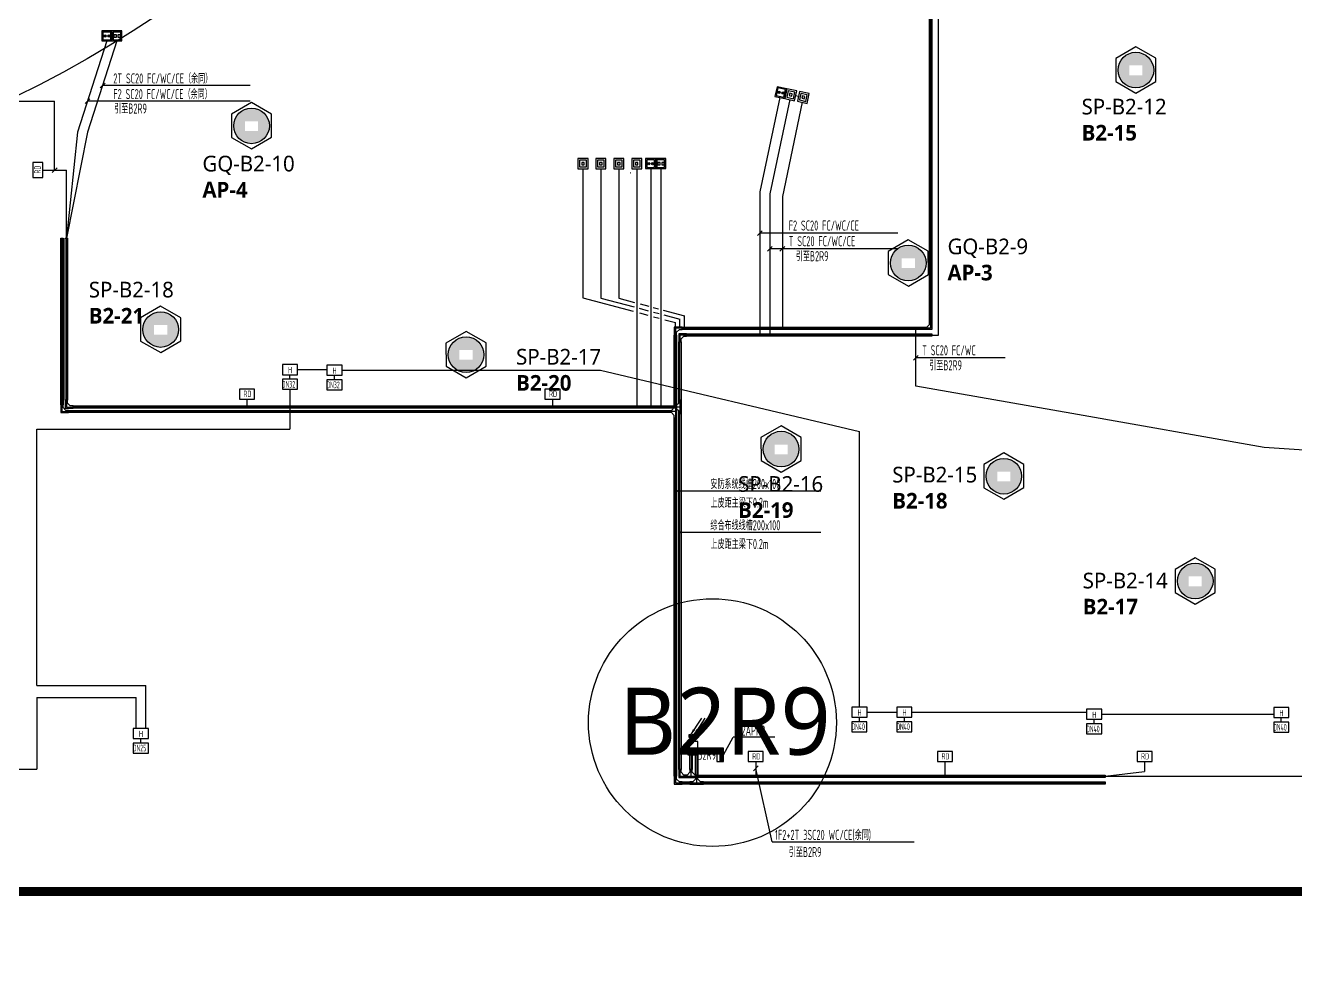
# Model space of a CAD drawing. Extents: x 444086 to 1693832, y -6784 to 371769.
# Drawn here: x 1444194 to 1500922, y 125115 to 167803 of the extents above; entities that cross this region are included whole.
import ezdxf

# ---------------------------------------------------------------- set-up
doc = ezdxf.new("R2010")
doc.units = 0
doc.header["$LTSCALE"] = 1000
doc.header["$MEASUREMENT"] = 0
doc.linetypes.add('SZGX_a-zzgr$0$DASHDOT2', pattern=[6, 3, -1.5, 0, -1.5])
doc.layers.get('0').update_dxf_attribs({"color": 1, "linetype": 'CONTINUOUS'})
for name, color, linetype in [('AP', 7, 'CONTINUOUS'), ('A无产权', 5, 'CONTINUOUS'), ('CABLETRAY_DOTE', 5, 'CONTINUOUS'), ('CABLETRAY_WEAK', 6, 'CONTINUOUS'), ('T-BAS', 11, 'CONTINUOUS'), ('T-BSA TEXT', 7, '485_LINE'), ('T-I-CHANNELS', 2, 'CONTINUOUS'), ('T-METER DATA', 150, 'C_LINE'), ('T-R-BAS', 11, 'CONTINUOUS'), ('T-R-INTEGRATE', 1, 'CONTINUOUS'), ('T-SYSTEM BLOCK', 4, 'CONTINUOUS'), ('T-TEXT', 7, 'CONTINUOUS'), ('T-TEXT-RD', 3, 'CONTINUOUS'), ('T-TL', 2, 'CONTINUOUS'), ('WALL', 9, 'CONTINUOUS'), ('WIRE-通讯', 4, 'CONTINUOUS')]:
    doc.layers.add(name, color=color, linetype=linetype)
doc.layers.add('Arc_建筑红线', color=8, linetype='CONTINUOUS', lineweight=40)
doc.styles.add('_TCH_DIM', font='SIMPLEX', dxfattribs={"bigfont": 'GBCBIG'})
doc.styles.add('_TEL_DIM', font='SIMPLEX', dxfattribs={"width": 0.8, "height": 3.5, "bigfont": 'HZTXT'})
doc.styles.add('GBSTYLE', font='gbxwxt.shx', dxfattribs={"width": 0.6, "bigfont": 'gbhzfs.shx'})
doc.styles.get("Standard").update_dxf_attribs({"font": 'GBENOR', "bigfont": 'GBCBIG'})
doc.linetypes.add('485_LINE', pattern='A,25.7,-3.58,["485",Standard,S=2.54,R=0,X=-3.2,Y=-1.27],-3.85', length=33.13)
doc.linetypes.add('C_LINE', pattern='A,25.7,-2.08,["C",Standard,S=2.54,R=0,X=-0.54,Y=-1.27],-2.35', length=30.13)

# ---------------------------------------------------------------- blocks, each defined once
blk = doc.blocks.new('空调抄费表')
at = {"layer": 'T-SYSTEM BLOCK'}
blk.add_lwpolyline([(-338, 0), (338, 0), (338, 450), (-338, 450)], close=True, dxfattribs=at)
at = {"layer": 'T-TEXT', "style": 'GBSTYLE', "width": 0.7}
blk.add_text('H', height=281, dxfattribs=at).set_placement((-84, 63))
blk = doc.blocks.new('$C30311172003108')
at = {"layer": 'T-SYSTEM BLOCK'}
blk.add_lwpolyline([(-0.9, 0), (0.9, 0), (0.9, 1.2), (-0.9, 1.2)], close=True, dxfattribs=at)
at = {"style": 'GBSTYLE', "width": 0.8, "flags": 9}
blk.add_attdef('A', (0, 0), '', height=0.00003, dxfattribs=at)
at = {"layer": 'T-TEXT', "color": 7, "style": 'GBSTYLE', "width": 0.7}
blk.add_text('RD', height=0.75, dxfattribs=at).set_placement((-0.41, 0.26))
blk = doc.blocks.new('GX1')
at = {"layer": 'T-R-INTEGRATE'}
h = blk.add_hatch(color=256, dxfattribs=at)
edge = h.paths.add_edge_path()
edge.add_arc((137.5, 0), 50, 0, 360)
h = blk.add_hatch(color=256, dxfattribs=at)
edge = h.paths.add_edge_path()
edge.add_arc((312.5, 0), 50, 0, 360)
for p, q in [((450, 225), (0, 225)), ((0, 225), (0, -225)), ((400, 175), (50, 175)), ((50, 175), (50, -175)), ((400, -175), (400, 175)), ((450, -225), (450, 225)), ((0, -225), (450, -225)), ((50, -175), (400, -175))]:
    blk.add_line(p, q, dxfattribs=at)
for centre in [(137.5, 0), (312.5, 0)]:
    blk.add_circle(centre, 50, dxfattribs=at)
blk = doc.blocks.new('T-1DD')
at = {"layer": 'T-SYSTEM BLOCK'}
for points in [[(0, 0), (300, 0), (300, 300), (0, 300)], [(50, 50), (250, 50), (250, 250), (50, 250)], [(113, 113), (187, 113), (187, 187), (113, 187)]]:
    blk.add_lwpolyline(points, close=True, dxfattribs=at)
blk = doc.blocks.new('T-D2T')
at = {"layer": 'T-SYSTEM BLOCK'}
for points in [[(0, 0), (450, 0), (450, 450), (0, 450)], [(50, 50), (400, 50), (400, 400), (50, 400)], [(87, 169), (199, 169), (199, 281), (87, 281)], [(271, 169), (383, 169), (383, 281), (271, 281)]]:
    blk.add_lwpolyline(points, close=True, dxfattribs=at)
blk = doc.blocks.new('$C30801101522724')
at = {"layer": 'T-SYSTEM BLOCK'}
blk.add_hatch(color=256, dxfattribs=at).paths.add_polyline_path([(0, 0), (0, -0.3), (1.2, -0.3), (1.2, 0)])
blk.add_line((0, 0), (1.2, 0), dxfattribs=at)
blk.add_lwpolyline([(0, -0.3), (1.2, -0.3), (1.2, 0.3), (0, 0.3)], close=True, dxfattribs=at)
at = {"style": '_TEL_DIM', "width": 0.8, "flags": 9}
blk.add_attdef('A', (0, 0), '', height=0.007, rotation=0.01, dxfattribs=at)

msp = doc.modelspace()

# ---------------------------------------------------------------- hatches: boundary and pattern name
at = {"layer": 'T-SYSTEM BLOCK'}
h = msp.add_hatch(color=256, dxfattribs=at)
h.paths.add_polyline_path([(1474100, 136296), (1474054, 136326), (1473904, 136095, -0.041583), (1473910, 136089)])
h.paths.add_polyline_path([(1474054, 136326), (1474007, 136356), (1473896, 136099, -0.041583), (1473904, 136095)])
h.paths.add_polyline_path([(1473904, 136095, 0.041583), (1473896, 136099), (1473875, 136050)], flags=17)
h.paths.add_polyline_path([(1473910, 136089, 0.041583), (1473904, 136095), (1473875, 136050)], flags=17)
h.paths.add_polyline_path([(1473896, 136099, 0.539871), (1473822, 136050, 1), (1473927, 136050, 0.210266), (1473910, 136089), (1473875, 136050)])
h = msp.add_hatch(color=256, dxfattribs=at)
h.paths.add_polyline_path([(1474250, 136296), (1474204, 136326), (1474054, 136095, -0.041583), (1474060, 136089)])
h.paths.add_polyline_path([(1474204, 136326), (1474157, 136356), (1474046, 136099, -0.041583), (1474054, 136095)])
h.paths.add_polyline_path([(1474054, 136095, 0.041583), (1474046, 136099), (1474025, 136050)], flags=17)
h.paths.add_polyline_path([(1474060, 136089, 0.041583), (1474054, 136095), (1474025, 136050)], flags=17)
h.paths.add_polyline_path([(1474046, 136099, 0.539871), (1473972, 136050, 1), (1474077, 136050, 0.210266), (1474060, 136089), (1474025, 136050)])
at = {"layer": 'T-TEXT', "linetype": 'ByBlock'}
h = msp.add_hatch(color=256, dxfattribs=at)
edge = h.paths.add_edge_path()
edge.add_arc((1473275, 146996), 37.5, 0, 360)
h = msp.add_hatch(color=256, dxfattribs=at)
edge = h.paths.add_edge_path()
edge.add_arc((1473475, 145151), 37.5, 0, 360)
at = {"layer": 'WALL', "linetype": 'ByBlock'}
h = msp.add_hatch(dxfattribs=at)
h.set_pattern_fill('ESCHER', color=3)
h.set_pattern_definition([(60, (-1383458.794, -2235960.068), (-30.47999999, -7e-09), [27.94, -2.54]), (180, (-1383458.794, -2235960.068), (15.24, -26.3964543), [27.94, -2.54]), (300, (-1383458.794, -2235960.068), (30.47999999, -7e-09), [27.94, -2.54]), (60, (-1383456.254, -2235960.068), (-30.47999999, -7e-09), [5.08, -25.4]), (300, (-1383456.254, -2235960.068), (30.47999999, -7e-09), [5.08, -25.4]), (60, (-1383460.064, -2235957.87), (-30.47999999, -7e-09), [5.08, -25.4]), (180, (-1383460.064, -2235957.87), (15.24, -26.3964543), [5.08, -25.4]), (300, (-1383460.064, -2235962.268), (30.47999999, -7e-09), [5.08, -25.4]), (180, (-1383460.064, -2235962.268), (15.24, -26.3964543), [5.08, -25.4]), (60, (-1383468.954, -2235960.068), (-30.47999999, -7e-09), [5.08, -25.4]), (300, (-1383468.954, -2235960.068), (30.47999999, -7e-09), [5.08, -25.4]), (60, (-1383453.714, -2235968.867), (-30.47999999, -7e-09), [5.08, -25.4]), (180, (-1383453.714, -2235968.867), (15.24, -26.3964543), [5.08, -25.4]), (300, (-1383453.714, -2235951.27), (30.47999999, -7e-09), [5.08, -25.4]), (180, (-1383453.714, -2235951.27), (15.24, -26.3964543), [5.08, -25.4]), (0, (-1383453.714, -2235955.67), (-15.24, 26.3964543), [17.78, -12.7]), (0, (-1383453.714, -2235964.468), (-15.24, 26.3964543), [17.78, -12.7]), (120, (-1383457.524, -2235953.47), (-30.47999999, 7e-09), [17.78, -12.7]), (120, (-1383465.144, -2235957.87), (-30.47999999, 7e-09), [17.78, -12.7]), (240, (-1383465.144, -2235962.268), (15.23999999, -26.3964543), [17.78, -12.7]), (240, (-1383457.524, -2235966.668), (15.23999999, -26.3964543), [17.78, -12.7])])
h.paths.add_polyline_path([(1492993, 165806, 1), (1494585, 165806, 1)])
h.paths.add_polyline_path([(1494083, 166011), (1494083, 165577), (1493495, 165577), (1493495, 166011)], flags=16)
h = msp.add_hatch(dxfattribs=at)
h.set_pattern_fill('ESCHER', color=3)
h.set_pattern_definition([(60, (-1422953.256, -2238452.643), (-30.47999999, -7e-09), [27.94, -2.54]), (180, (-1422953.256, -2238452.643), (15.24, -26.3964543), [27.94, -2.54]), (300, (-1422953.256, -2238452.643), (30.47999999, -7e-09), [27.94, -2.54]), (60, (-1422950.716, -2238452.643), (-30.47999999, -7e-09), [5.08, -25.4]), (300, (-1422950.716, -2238452.643), (30.47999999, -7e-09), [5.08, -25.4]), (60, (-1422954.526, -2238450.443), (-30.47999999, -7e-09), [5.08, -25.4]), (180, (-1422954.526, -2238450.443), (15.24, -26.3964543), [5.08, -25.4]), (300, (-1422954.526, -2238454.842), (30.47999999, -7e-09), [5.08, -25.4]), (180, (-1422954.526, -2238454.842), (15.24, -26.3964543), [5.08, -25.4]), (60, (-1422963.416, -2238452.643), (-30.47999999, -7e-09), [5.08, -25.4]), (300, (-1422963.416, -2238452.643), (30.47999999, -7e-09), [5.08, -25.4]), (60, (-1422948.176, -2238461.442), (-30.47999999, -7e-09), [5.08, -25.4]), (180, (-1422948.176, -2238461.442), (15.24, -26.3964543), [5.08, -25.4]), (300, (-1422948.176, -2238443.844), (30.47999999, -7e-09), [5.08, -25.4]), (180, (-1422948.176, -2238443.844), (15.24, -26.3964543), [5.08, -25.4]), (0, (-1422948.176, -2238448.243), (-15.24, 26.3964543), [17.78, -12.7]), (0, (-1422948.176, -2238457.042), (-15.24, 26.3964543), [17.78, -12.7]), (120, (-1422951.986, -2238446.044), (-30.47999999, 7e-09), [17.78, -12.7]), (120, (-1422959.606, -2238450.443), (-30.47999999, 7e-09), [17.78, -12.7]), (240, (-1422959.606, -2238454.842), (15.23999999, -26.3964543), [17.78, -12.7]), (240, (-1422951.986, -2238459.242), (15.23999999, -26.3964543), [17.78, -12.7])])
h.paths.add_polyline_path([(1453499, 163313, 1), (1455090, 163313, 1)])
h.paths.add_polyline_path([(1454589, 163518), (1454589, 163084), (1454001, 163084), (1454001, 163518)], flags=16)
h = msp.add_hatch(dxfattribs=at)
h.set_pattern_fill('ESCHER', color=3)
h.set_pattern_definition([(60, (-1393623.256, -2244582.643), (-30.47999999, -7e-09), [27.94, -2.54]), (180, (-1393623.256, -2244582.643), (15.24, -26.3964543), [27.94, -2.54]), (300, (-1393623.256, -2244582.643), (30.47999999, -7e-09), [27.94, -2.54]), (60, (-1393620.716, -2244582.643), (-30.47999999, -7e-09), [5.08, -25.4]), (300, (-1393620.716, -2244582.643), (30.47999999, -7e-09), [5.08, -25.4]), (60, (-1393624.526, -2244580.443), (-30.47999999, -7e-09), [5.08, -25.4]), (180, (-1393624.526, -2244580.443), (15.24, -26.3964543), [5.08, -25.4]), (300, (-1393624.526, -2244584.842), (30.47999999, -7e-09), [5.08, -25.4]), (180, (-1393624.526, -2244584.842), (15.24, -26.3964543), [5.08, -25.4]), (60, (-1393633.416, -2244582.643), (-30.47999999, -7e-09), [5.08, -25.4]), (300, (-1393633.416, -2244582.643), (30.47999999, -7e-09), [5.08, -25.4]), (60, (-1393618.176, -2244591.442), (-30.47999999, -7e-09), [5.08, -25.4]), (180, (-1393618.176, -2244591.442), (15.24, -26.3964543), [5.08, -25.4]), (300, (-1393618.176, -2244573.844), (30.47999999, -7e-09), [5.08, -25.4]), (180, (-1393618.176, -2244573.844), (15.24, -26.3964543), [5.08, -25.4]), (0, (-1393618.176, -2244578.243), (-15.24, 26.3964543), [17.78, -12.7]), (0, (-1393618.176, -2244587.042), (-15.24, 26.3964543), [17.78, -12.7]), (120, (-1393621.986, -2244576.044), (-30.47999999, 7e-09), [17.78, -12.7]), (120, (-1393629.606, -2244580.443), (-30.47999999, 7e-09), [17.78, -12.7]), (240, (-1393629.606, -2244584.842), (15.23999999, -26.3964543), [17.78, -12.7]), (240, (-1393621.986, -2244589.242), (15.23999999, -26.3964543), [17.78, -12.7])])
h.paths.add_polyline_path([(1482829, 157183, 1), (1484420, 157183, 1)])
h.paths.add_polyline_path([(1483919, 157388), (1483919, 156954), (1483331, 156954), (1483331, 157388)], flags=16)
h = msp.add_hatch(dxfattribs=at)
h.set_pattern_fill('ESCHER', color=3)
h.set_pattern_definition([(60, (-1427013.488, -2247554.648), (-30.47999999, -7e-09), [27.94, -2.54]), (180, (-1427013.488, -2247554.648), (15.24, -26.3964543), [27.94, -2.54]), (300, (-1427013.488, -2247554.648), (30.47999999, -7e-09), [27.94, -2.54]), (60, (-1427010.948, -2247554.648), (-30.47999999, -7e-09), [5.08, -25.4]), (300, (-1427010.948, -2247554.648), (30.47999999, -7e-09), [5.08, -25.4]), (60, (-1427014.758, -2247552.449), (-30.47999999, -7e-09), [5.08, -25.4]), (180, (-1427014.758, -2247552.449), (15.24, -26.3964543), [5.08, -25.4]), (300, (-1427014.758, -2247556.848), (30.47999999, -7e-09), [5.08, -25.4]), (180, (-1427014.758, -2247556.848), (15.24, -26.3964543), [5.08, -25.4]), (60, (-1427023.648, -2247554.648), (-30.47999999, -7e-09), [5.08, -25.4]), (300, (-1427023.648, -2247554.648), (30.47999999, -7e-09), [5.08, -25.4]), (60, (-1427008.408, -2247563.447), (-30.47999999, -7e-09), [5.08, -25.4]), (180, (-1427008.408, -2247563.447), (15.24, -26.3964543), [5.08, -25.4]), (300, (-1427008.408, -2247545.85), (30.47999999, -7e-09), [5.08, -25.4]), (180, (-1427008.408, -2247545.85), (15.24, -26.3964543), [5.08, -25.4]), (0, (-1427008.408, -2247550.25), (-15.24, 26.3964543), [17.78, -12.7]), (0, (-1427008.408, -2247559.048), (-15.24, 26.3964543), [17.78, -12.7]), (120, (-1427012.218, -2247548.05), (-30.47999999, 7e-09), [17.78, -12.7]), (120, (-1427019.838, -2247552.449), (-30.47999999, 7e-09), [17.78, -12.7]), (240, (-1427019.838, -2247556.848), (15.23999999, -26.3964543), [17.78, -12.7]), (240, (-1427012.218, -2247561.247), (15.23999999, -26.3964543), [17.78, -12.7])])
h.paths.add_polyline_path([(1449438, 154211, 1), (1451030, 154211, 1)])
h.paths.add_polyline_path([(1450529, 154416), (1450529, 153982), (1449941, 153982), (1449941, 154416)], flags=16)
h = msp.add_hatch(dxfattribs=at)
h.set_pattern_fill('ESCHER', color=3)
h.set_pattern_definition([(60, (-1413372.968, -2248678.087), (-30.47999999, -7e-09), [27.94, -2.54]), (180, (-1413372.968, -2248678.087), (15.24, -26.3964543), [27.94, -2.54]), (300, (-1413372.968, -2248678.087), (30.47999999, -7e-09), [27.94, -2.54]), (60, (-1413370.428, -2248678.087), (-30.47999999, -7e-09), [5.08, -25.4]), (300, (-1413370.428, -2248678.087), (30.47999999, -7e-09), [5.08, -25.4]), (60, (-1413374.238, -2248675.887), (-30.47999999, -7e-09), [5.08, -25.4]), (180, (-1413374.238, -2248675.887), (15.24, -26.3964543), [5.08, -25.4]), (300, (-1413374.238, -2248680.286), (30.47999999, -7e-09), [5.08, -25.4]), (180, (-1413374.238, -2248680.286), (15.24, -26.3964543), [5.08, -25.4]), (60, (-1413383.128, -2248678.087), (-30.47999999, -7e-09), [5.08, -25.4]), (300, (-1413383.128, -2248678.087), (30.47999999, -7e-09), [5.08, -25.4]), (60, (-1413367.888, -2248686.885), (-30.47999999, -7e-09), [5.08, -25.4]), (180, (-1413367.888, -2248686.885), (15.24, -26.3964543), [5.08, -25.4]), (300, (-1413367.888, -2248669.288), (30.47999999, -7e-09), [5.08, -25.4]), (180, (-1413367.888, -2248669.288), (15.24, -26.3964543), [5.08, -25.4]), (0, (-1413367.888, -2248673.687), (-15.24, 26.3964543), [17.78, -12.7]), (0, (-1413367.888, -2248682.486), (-15.24, 26.3964543), [17.78, -12.7]), (120, (-1413371.698, -2248671.487), (-30.47999999, 7e-09), [17.78, -12.7]), (120, (-1413379.318, -2248675.887), (-30.47999999, 7e-09), [17.78, -12.7]), (240, (-1413379.318, -2248680.286), (15.23999999, -26.3964543), [17.78, -12.7]), (240, (-1413371.698, -2248684.686), (15.23999999, -26.3964543), [17.78, -12.7])])
h.paths.add_polyline_path([(1463079, 153088, 1), (1464671, 153088, 1)])
h.paths.add_polyline_path([(1464169, 153293), (1464169, 152859), (1463581, 152859), (1463581, 153293)], flags=16)
h = msp.add_hatch(dxfattribs=at)
h.set_pattern_fill('ESCHER', color=3)
h.set_pattern_definition([(60, (-1399303.637, -2252898.127), (-30.47999999, -7e-09), [27.94, -2.54]), (180, (-1399303.637, -2252898.127), (15.24, -26.3964543), [27.94, -2.54]), (300, (-1399303.637, -2252898.127), (30.47999999, -7e-09), [27.94, -2.54]), (60, (-1399301.097, -2252898.127), (-30.47999999, -7e-09), [5.08, -25.4]), (300, (-1399301.097, -2252898.127), (30.47999999, -7e-09), [5.08, -25.4]), (60, (-1399304.907, -2252895.927), (-30.47999999, -7e-09), [5.08, -25.4]), (180, (-1399304.907, -2252895.927), (15.24, -26.3964543), [5.08, -25.4]), (300, (-1399304.907, -2252900.327), (30.47999999, -7e-09), [5.08, -25.4]), (180, (-1399304.907, -2252900.327), (15.24, -26.3964543), [5.08, -25.4]), (60, (-1399313.797, -2252898.127), (-30.47999999, -7e-09), [5.08, -25.4]), (300, (-1399313.797, -2252898.127), (30.47999999, -7e-09), [5.08, -25.4]), (60, (-1399298.557, -2252906.926), (-30.47999999, -7e-09), [5.08, -25.4]), (180, (-1399298.557, -2252906.926), (15.24, -26.3964543), [5.08, -25.4]), (300, (-1399298.557, -2252889.328), (30.47999999, -7e-09), [5.08, -25.4]), (180, (-1399298.557, -2252889.328), (15.24, -26.3964543), [5.08, -25.4]), (0, (-1399298.557, -2252893.728), (-15.24, 26.3964543), [17.78, -12.7]), (0, (-1399298.557, -2252902.526), (-15.24, 26.3964543), [17.78, -12.7]), (120, (-1399302.367, -2252891.528), (-30.47999999, 7e-09), [17.78, -12.7]), (120, (-1399309.987, -2252895.927), (-30.47999999, 7e-09), [17.78, -12.7]), (240, (-1399309.987, -2252900.327), (15.23999999, -26.3964543), [17.78, -12.7]), (240, (-1399302.367, -2252904.726), (15.23999999, -26.3964543), [17.78, -12.7])])
h.paths.add_polyline_path([(1477148, 148868, 1), (1478740, 148868, 1)])
h.paths.add_polyline_path([(1478239, 149073), (1478239, 148638), (1477650, 148638), (1477650, 149073)], flags=16)
h = msp.add_hatch(dxfattribs=at)
h.set_pattern_fill('ESCHER', color=3)
h.set_pattern_definition([(60, (-1389355.684, -2254110.614), (-30.47999999, -7e-09), [27.94, -2.54]), (180, (-1389355.684, -2254110.614), (15.24, -26.3964543), [27.94, -2.54]), (300, (-1389355.684, -2254110.614), (30.47999999, -7e-09), [27.94, -2.54]), (60, (-1389353.144, -2254110.614), (-30.47999999, -7e-09), [5.08, -25.4]), (300, (-1389353.144, -2254110.614), (30.47999999, -7e-09), [5.08, -25.4]), (60, (-1389356.954, -2254108.414), (-30.47999999, -7e-09), [5.08, -25.4]), (180, (-1389356.954, -2254108.414), (15.24, -26.3964543), [5.08, -25.4]), (300, (-1389356.954, -2254112.814), (30.47999999, -7e-09), [5.08, -25.4]), (180, (-1389356.954, -2254112.814), (15.24, -26.3964543), [5.08, -25.4]), (60, (-1389365.844, -2254110.614), (-30.47999999, -7e-09), [5.08, -25.4]), (300, (-1389365.844, -2254110.614), (30.47999999, -7e-09), [5.08, -25.4]), (60, (-1389350.604, -2254119.413), (-30.47999999, -7e-09), [5.08, -25.4]), (180, (-1389350.604, -2254119.413), (15.24, -26.3964543), [5.08, -25.4]), (300, (-1389350.604, -2254101.815), (30.47999999, -7e-09), [5.08, -25.4]), (180, (-1389350.604, -2254101.815), (15.24, -26.3964543), [5.08, -25.4]), (0, (-1389350.604, -2254106.215), (-15.24, 26.3964543), [17.78, -12.7]), (0, (-1389350.604, -2254115.013), (-15.24, 26.3964543), [17.78, -12.7]), (120, (-1389354.414, -2254104.015), (-30.47999999, 7e-09), [17.78, -12.7]), (120, (-1389362.034, -2254108.414), (-30.47999999, 7e-09), [17.78, -12.7]), (240, (-1389362.034, -2254112.814), (15.23999999, -26.3964543), [17.78, -12.7]), (240, (-1389354.414, -2254117.213), (15.23999999, -26.3964543), [17.78, -12.7])])
h.paths.add_polyline_path([(1487096, 147656, 1), (1488688, 147656, 1)])
h.paths.add_polyline_path([(1488186, 147860), (1488186, 147426), (1487598, 147426), (1487598, 147860)], flags=16)
h = msp.add_hatch(dxfattribs=at)
h.set_pattern_fill('ESCHER', color=3)
h.set_pattern_definition([(60, (-1380808.433, -2258794.225), (-30.47999999, -7e-09), [27.94, -2.54]), (180, (-1380808.433, -2258794.225), (15.24, -26.3964543), [27.94, -2.54]), (300, (-1380808.433, -2258794.225), (30.47999999, -7e-09), [27.94, -2.54]), (60, (-1380805.893, -2258794.225), (-30.47999999, -7e-09), [5.08, -25.4]), (300, (-1380805.893, -2258794.225), (30.47999999, -7e-09), [5.08, -25.4]), (60, (-1380809.703, -2258792.025), (-30.47999999, -7e-09), [5.08, -25.4]), (180, (-1380809.703, -2258792.025), (15.24, -26.3964543), [5.08, -25.4]), (300, (-1380809.703, -2258796.425), (30.47999999, -7e-09), [5.08, -25.4]), (180, (-1380809.703, -2258796.425), (15.24, -26.3964543), [5.08, -25.4]), (60, (-1380818.593, -2258794.225), (-30.47999999, -7e-09), [5.08, -25.4]), (300, (-1380818.593, -2258794.225), (30.47999999, -7e-09), [5.08, -25.4]), (60, (-1380803.353, -2258803.024), (-30.47999999, -7e-09), [5.08, -25.4]), (180, (-1380803.353, -2258803.024), (15.24, -26.3964543), [5.08, -25.4]), (300, (-1380803.353, -2258785.426), (30.47999999, -7e-09), [5.08, -25.4]), (180, (-1380803.353, -2258785.426), (15.24, -26.3964543), [5.08, -25.4]), (0, (-1380803.353, -2258789.826), (-15.24, 26.3964543), [17.78, -12.7]), (0, (-1380803.353, -2258798.624), (-15.24, 26.3964543), [17.78, -12.7]), (120, (-1380807.163, -2258787.626), (-30.47999999, 7e-09), [17.78, -12.7]), (120, (-1380814.783, -2258792.025), (-30.47999999, 7e-09), [17.78, -12.7]), (240, (-1380814.783, -2258796.425), (15.23999999, -26.3964543), [17.78, -12.7]), (240, (-1380807.163, -2258800.824), (15.23999999, -26.3964543), [17.78, -12.7])])
h.paths.add_polyline_path([(1495643, 142972, 1), (1497235, 142972, 1)])
h.paths.add_polyline_path([(1496734, 143177), (1496734, 142742), (1496146, 142742), (1496146, 143177)], flags=16)

# ---------------------------------------------------------------- linework, layer by layer
at = {"color": 1}
for p, q in [((1471221, 161201, 0), (1471223, 161204, 0)), ((1471232, 161201, 0), (1471230, 161204, 0))]:
    msp.add_line(p, q, dxfattribs=at)
at = {"color": 8}
for p, q in [((1471232, 161201, 0), (1471221, 161201, 0)), ((1471230, 161204, 0), (1471223, 161204, 0)), ((1471225, 161234, 0), (1471228, 161234, 0)), ((1471225, 161234, 0), (1471225, 161233, 0)), ((1471225, 161233, 0), (1471229, 161233, 0)), ((1471228, 161234, 0), (1471229, 161233, 0))]:
    msp.add_line(p, q, dxfattribs=at)
at = {"layer": 'Arc_建筑红线', "color": 20, "linetype": 'SZGX_a-zzgr$0$DASHDOT2', "ltscale": 0.2, "const_width": 400}
msp.add_lwpolyline([(1507132, 303600), (1515132, 311600), (1532552, 311600), (1532552, 325060), (1380092, 325060), (1380092, 311600), (1261882, 311600), (1260632, 309100), (1260632, 224070), (1365922, 224070), (1365922, 129100), (1507132, 129100), (1507132, 303600)], dxfattribs=at)
at = {"layer": 'CABLETRAY_DOTE'}
for p, q in [((1484623, 176204, 0), (1484623, 154565, 0)), ((1484623, 154565, 0), (1484623, 154265, 0)), ((1473525, 154265, 0), (1473225, 154265, 0)), ((1473225, 154265, 0), (1473225, 153965, 0)), ((1473225, 150849, 0), (1473225, 153965, 0)), ((1473525, 154265, 0), (1484323, 154265, 0)), ((1484623, 154265, 0), (1484323, 154265, 0)), ((1473225, 150549, 0), (1472925, 150549, 0)), ((1473225, 150849, 0), (1473225, 150249, 0))]:
    msp.add_line(p, q, dxfattribs=at)
at = {"layer": 'CABLETRAY_DOTE', "linetype": 'ByBlock'}
for p, q in [((1445825, 158299, 0), (1445825, 150849, 0)), ((1446025, 158299, 0), (1446025, 151049, 0)), ((1473725, 153965, 0), (1473425, 153965, 0)), ((1473425, 153965, 0), (1473425, 153665, 0)), ((1473725, 153965, 0), (1484673, 153965, 0)), ((1473425, 151049, 0), (1473425, 153665, 0)), ((1446025, 151049, 0), (1446025, 150749, 0)), ((1473425, 151049, 0), (1473425, 150449, 0)), ((1445825, 150849, 0), (1445825, 150549, 0)), ((1445825, 150549, 0), (1446125, 150549, 0)), ((1446025, 150749, 0), (1446325, 150749, 0)), ((1446125, 150549, 0), (1472925, 150549, 0)), ((1446325, 150749, 0), (1473125, 150749, 0)), ((1473425, 150749, 0), (1473125, 150749, 0)), ((1473425, 134549, 0), (1473425, 150449, 0)), ((1473225, 134249, 0), (1473225, 150249, 0)), ((1473925, 135499, 0), (1473925, 134549, 0)), ((1474175, 135499, 0), (1474175, 134249, 0)), ((1473425, 134549, 0), (1473425, 134249, 0)), ((1473925, 134249, 0), (1473925, 134549, 0)), ((1473225, 134249, 0), (1473225, 133949, 0)), ((1473225, 133949, 0), (1473525, 133949, 0)), ((1473425, 134249, 0), (1473725, 134249, 0)), ((1473875, 133949, 0), (1473525, 133949, 0)), ((1473625, 134249, 0), (1473725, 134249, 0)), ((1473625, 134249, 0), (1474225, 134249, 0)), ((1473875, 133949, 0), (1474475, 133949, 0)), ((1474175, 133949, 0), (1474175, 134249, 0)), ((1474225, 134249, 0), (1492425, 134249, 0)), ((1474475, 133949, 0), (1492425, 133949, 0))]:
    msp.add_line(p, q, dxfattribs=at)
at = {"layer": 'CABLETRAY_WEAK'}
for p, q in [((1484573, 154565, 0), (1484573, 176204, 0)), ((1484673, 170675, 0), (1484673, 154565, 0)), ((1473525, 154315, 0), (1473175, 154315, 0)), ((1473175, 154315, 0), (1473175, 153965, 0)), ((1473525, 154215, 0), (1473525, 154315, 0)), ((1473525, 154315, 0), (1484323, 154315, 0)), ((1473525, 154215, 0), (1473525, 154315, 0)), ((1484323, 154315, 0), (1484323, 154215, 0)), ((1484323, 154215, 0), (1484323, 154315, 0)), ((1484323, 154315, 0), (1484448, 154315, 0)), ((1484448, 154315, 0), (1484573, 154440, 0)), ((1484673, 154565, 0), (1484573, 154565, 0)), ((1484573, 154440, 0), (1484573, 154565, 0)), ((1484573, 154565, 0), (1484673, 154565, 0)), ((1484673, 154565, 0), (1484673, 154215, 0)), ((1473175, 153965, 0), (1473275, 153965, 0)), ((1473175, 150849, 0), (1473175, 153965, 0)), ((1473175, 153965, 0), (1473275, 153965, 0)), ((1473275, 154090, 0), (1473400, 154215, 0)), ((1473275, 153965, 0), (1473275, 154090, 0)), ((1473275, 153965, 0), (1473275, 150849, 0)), ((1473400, 154215, 0), (1473525, 154215, 0)), ((1484323, 154215, 0), (1473525, 154215, 0)), ((1484673, 154215, 0), (1484323, 154215, 0)), ((1472925, 150499, 0), (1472925, 150599, 0)), ((1472925, 150599, 0), (1473050, 150599, 0)), ((1473050, 150499, 0), (1472925, 150499, 0)), ((1473050, 150599, 0), (1473175, 150724, 0)), ((1473175, 150374, 0), (1473050, 150499, 0)), ((1473275, 150849, 0), (1473175, 150849, 0)), ((1473175, 150724, 0), (1473175, 150849, 0)), ((1473175, 150849, 0), (1473275, 150849, 0)), ((1473175, 150249, 0), (1473175, 150374, 0)), ((1473275, 150849, 0), (1473275, 150249, 0)), ((1473275, 150249, 0), (1473175, 150249, 0))]:
    msp.add_line(p, q, dxfattribs=at)
at = {"layer": 'CABLETRAY_WEAK', "linetype": 'ByBlock'}
for p, q in [((1445775, 150849, 0), (1445775, 158299, 0)), ((1445775, 158299, 0), (1445875, 158299, 0)), ((1445875, 158299, 0), (1445875, 150849, 0)), ((1445875, 150849, 0), (1445775, 150849, 0)), ((1445775, 150849, 0), (1445775, 150499, 0)), ((1445875, 150849, 0), (1445775, 150849, 0)), ((1445775, 150499, 0), (1446125, 150499, 0)), ((1445875, 150724, 0), (1445875, 150849, 0)), ((1446000, 150599, 0), (1445875, 150724, 0)), ((1446125, 150599, 0), (1446000, 150599, 0)), ((1446125, 150499, 0), (1446125, 150599, 0)), ((1446125, 150499, 0), (1446125, 150599, 0)), ((1446125, 150599, 0), (1472925, 150599, 0)), ((1472925, 150499, 0), (1446125, 150499, 0)), ((1473175, 134249, 0), (1473175, 150249, 0)), ((1473275, 150249, 0), (1473275, 134249, 0)), ((1474075, 136099, 0), (1473975, 135999, 0)), ((1473975, 136099, 0), (1474075, 135999, 0)), ((1474125, 134249, 0), (1474125, 135499, 0)), ((1474125, 135499, 0), (1474225, 135499, 0)), ((1474225, 135499, 0), (1474225, 134249, 0)), ((1473275, 134249, 0), (1473175, 134249, 0)), ((1473175, 134249, 0), (1473175, 133899, 0)), ((1473275, 134249, 0), (1473175, 134249, 0)), ((1473175, 133899, 0), (1473525, 133899, 0)), ((1473275, 134124, 0), (1473275, 134249, 0)), ((1473400, 133999, 0), (1473275, 134124, 0)), ((1473525, 133999, 0), (1473400, 133999, 0)), ((1473525, 133899, 0), (1473525, 133999, 0)), ((1473525, 133999, 0), (1473875, 133999, 0)), ((1473525, 133899, 0), (1473525, 133999, 0)), ((1473875, 133899, 0), (1473525, 133899, 0)), ((1473875, 133999, 0), (1473875, 133899, 0)), ((1474000, 133999, 0), (1473875, 133999, 0)), ((1473875, 133999, 0), (1473875, 133899, 0)), ((1473875, 133899, 0), (1474475, 133899, 0)), ((1474125, 134124, 0), (1474000, 133999, 0)), ((1474225, 134249, 0), (1474125, 134249, 0)), ((1474225, 134249, 0), (1474125, 134249, 0)), ((1474125, 134249, 0), (1474125, 134124, 0)), ((1474225, 134124, 0), (1474225, 134249, 0)), ((1474350, 133999, 0), (1474225, 134124, 0)), ((1474475, 133999, 0), (1474350, 133999, 0)), ((1474475, 133899, 0), (1474475, 133999, 0)), ((1474475, 133899, 0), (1474475, 133999, 0)), ((1474475, 133999, 0), (1492425, 133999, 0)), ((1492425, 133899, 0), (1474475, 133899, 0)), ((1492425, 133999, 0), (1492425, 133899, 0))]:
    msp.add_line(p, q, dxfattribs=at)
at = {"layer": 'CABLETRAY_WEAK', "elevation": 0}
msp.add_lwpolyline([(1473975, 136000), (1474075, 136000), (1474075, 136100), (1473975, 136100)], close=True, dxfattribs=at)
at = {"layer": 'T-BAS', "color": 3}
msp.add_circle((1474878, 136645), 5536, dxfattribs=at)
at = {"layer": 'T-BSA TEXT', "linetype": 'ByBlock'}
for p, q in [((1447539, 165015, 0), (1447751, 165227, 0)), ((1454238, 165121, 0), (1447645, 165121, 0)), ((1446865, 164315, 0), (1447077, 164527, 0)), ((1439147, 164421, 0), (1445500, 164421, 0)), ((1445500, 161328, 0), (1445500, 164421, 0)), ((1454238, 164421, 0), (1446971, 164421, 0)), ((1445394, 161222, 0), (1445606, 161434, 0)), ((1476893, 158416, 0), (1477105, 158628, 0)), ((1483161, 158522, 0), (1476999, 158522, 0)), ((1477332, 157716, 0), (1477545, 157928, 0)), ((1483161, 157822, 0), (1477438, 157822, 0)), ((1477895, 157716, 0), (1478107, 157928, 0)), ((1483853, 152840, 0), (1484065, 153053, 0)), ((1487947, 152946, 0), (1483959, 152946, 0)), ((1476706, 134494, 0), (1476918, 134706, 0)), ((1477540, 131316, 0), (1476812, 134600, 0)), ((1477540, 131316, 0), (1483893, 131316, 0))]:
    msp.add_line(p, q, dxfattribs=at)
at = {"layer": 'T-I-CHANNELS', "linetype": 'ByBlock'}
for p, q in [((1445975, 151049, 0), (1445975, 158299, 0)), ((1445975, 158299, 0), (1446075, 158299, 0)), ((1446075, 158299, 0), (1446075, 151049, 0)), ((1473725, 154015, 0), (1473375, 154015, 0)), ((1473375, 154015, 0), (1473375, 153665, 0)), ((1473475, 153790, 0), (1473600, 153915, 0)), ((1473475, 153665, 0), (1473475, 153790, 0)), ((1473600, 153915, 0), (1473725, 153915, 0)), ((1473725, 153915, 0), (1473725, 154015, 0)), ((1473725, 154015, 0), (1484673, 154015, 0)), ((1473725, 153915, 0), (1473725, 154015, 0)), ((1484673, 153915, 0), (1473725, 153915, 0)), ((1484673, 154015, 0), (1484673, 153915, 0)), ((1473375, 153665, 0), (1473475, 153665, 0)), ((1473375, 151049, 0), (1473375, 153665, 0)), ((1473375, 153665, 0), (1473475, 153665, 0)), ((1473475, 153665, 0), (1473475, 151049, 0)), ((1446075, 151049, 0), (1445975, 151049, 0)), ((1445975, 151049, 0), (1445975, 150699, 0)), ((1446075, 151049, 0), (1445975, 151049, 0)), ((1446075, 150924, 0), (1446075, 151049, 0)), ((1446200, 150799, 0), (1446075, 150924, 0)), ((1473250, 150799, 0), (1473375, 150924, 0)), ((1473475, 151049, 0), (1473375, 151049, 0)), ((1473375, 150924, 0), (1473375, 151049, 0)), ((1473375, 151049, 0), (1473475, 151049, 0)), ((1473475, 151049, 0), (1473475, 150449, 0)), ((1445975, 150699, 0), (1446325, 150699, 0)), ((1446325, 150799, 0), (1446200, 150799, 0)), ((1446325, 150699, 0), (1446325, 150799, 0)), ((1446325, 150699, 0), (1446325, 150799, 0)), ((1446325, 150799, 0), (1473125, 150799, 0)), ((1473125, 150699, 0), (1446325, 150699, 0)), ((1473125, 150699, 0), (1473125, 150799, 0)), ((1473125, 150799, 0), (1473250, 150799, 0)), ((1473250, 150699, 0), (1473125, 150699, 0)), ((1473375, 150574, 0), (1473250, 150699, 0)), ((1473375, 150449, 0), (1473375, 150574, 0)), ((1473375, 134549, 0), (1473375, 150449, 0)), ((1473475, 150449, 0), (1473375, 150449, 0)), ((1473475, 150449, 0), (1473475, 134549, 0)), ((1473925, 136099, 0), (1473825, 135999, 0)), ((1473825, 136099, 0), (1473925, 135999, 0)), ((1473875, 134549, 0), (1473875, 135499, 0)), ((1473875, 135499, 0), (1473975, 135499, 0)), ((1473975, 135499, 0), (1473975, 134549, 0)), ((1473475, 134549, 0), (1473375, 134549, 0)), ((1473375, 134549, 0), (1473375, 134199, 0)), ((1473475, 134549, 0), (1473375, 134549, 0)), ((1473475, 134424, 0), (1473475, 134549, 0)), ((1473975, 134549, 0), (1473875, 134549, 0)), ((1473975, 134549, 0), (1473875, 134549, 0)), ((1473875, 134549, 0), (1473875, 134424, 0)), ((1473975, 134424, 0), (1473975, 134549, 0)), ((1473375, 134199, 0), (1473725, 134199, 0)), ((1473600, 134299, 0), (1473475, 134424, 0)), ((1473725, 134299, 0), (1473600, 134299, 0)), ((1473625, 134199, 0), (1473625, 134299, 0)), ((1473625, 134299, 0), (1473725, 134299, 0)), ((1473750, 134299, 0), (1473625, 134299, 0)), ((1473625, 134299, 0), (1473625, 134199, 0)), ((1473725, 134199, 0), (1473625, 134199, 0)), ((1473625, 134199, 0), (1474225, 134199, 0)), ((1473725, 134299, 0), (1473725, 134199, 0)), ((1473725, 134199, 0), (1473725, 134299, 0)), ((1473875, 134424, 0), (1473750, 134299, 0)), ((1474100, 134299, 0), (1473975, 134424, 0)), ((1474225, 134299, 0), (1474100, 134299, 0)), ((1474225, 134199, 0), (1474225, 134299, 0)), ((1474225, 134199, 0), (1474225, 134299, 0)), ((1474225, 134299, 0), (1492425, 134299, 0)), ((1492425, 134199, 0), (1474225, 134199, 0)), ((1492425, 134299, 0), (1492425, 134199, 0))]:
    msp.add_line(p, q, dxfattribs=at)
at = {"layer": 'T-I-CHANNELS', "elevation": 0}
msp.add_lwpolyline([(1473825, 136000), (1473925, 136000), (1473925, 136100), (1473825, 136100)], close=True, dxfattribs=at)
at = {"layer": 'T-METER DATA'}
for p, q in [((1456346, 152419), (1457660, 152419)), ((1458335, 152392), (1469885, 152392)), ((1469885, 152392), (1481443, 149653)), ((1456008, 151539), (1456008, 149764, 0)), ((1444699, 138308, 0), (1444699, 149764, 0)), ((1444699, 149764, 0), (1456008, 149764, 0)), ((1481443, 137341), (1481443, 149653)), ((1444699, 138308, 0), (1449567, 138308, 0)), ((1449567, 136386), (1449567, 138308)), ((1444699, 137768, 0), (1449135, 137768, 0)), ((1444699, 137768, 0), (1444699, 134560, 0)), ((1449135, 136386), (1449135, 137768)), ((1481780, 137116), (1483113, 137116)), ((1483788, 137117), (1491589, 137117)), ((1492264, 137017), (1499946, 137017)), ((1430470, 134560), (1444699, 134560))]:
    msp.add_line(p, q, dxfattribs=at)
at = {"layer": 'T-R-INTEGRATE', "color": 4}
for p, q in [((1484973, 153965), (1484973, 169273)), ((1477889, 164579, 0), (1476999, 160372, 0)), ((1478329, 164486, 0), (1477438, 160279, 0)), ((1478891, 164367, 0), (1478001, 160160, 0)), ((1444975, 161328, 0), (1446025, 161328, 0)), ((1446025, 158299, 0), (1446025, 161328, 0)), ((1469096, 161400, 0), (1469096, 155625, 0)), ((1469896, 161400, 0), (1469896, 155618, 0)), ((1470696, 161400, 0), (1470696, 155611, 0)), ((1471496, 161400, 0), (1471496, 150799, 0)), ((1476999, 160372, 0), (1476999, 154015)), ((1477438, 160279, 0), (1477438, 154015)), ((1478001, 160160, 0), (1478001, 154315)), ((1469096, 155625, 0), (1471336, 155026, 0)), ((1469896, 155618, 0), (1471376, 155223, 0)), ((1470696, 155611, 0), (1471402, 155423, 0)), ((1471605, 155161, 0), (1472009, 155054, 0)), ((1471614, 154952, 0), (1471993, 154851, 0)), ((1471654, 155356, 0), (1472033, 155254, 0)), ((1472234, 155201, 0), (1472474, 155136, 0)), ((1472241, 154992, 0), (1472495, 154924, 0)), ((1472680, 155081, 0), (1473625, 154829, 0)), ((1472701, 154869, 0), (1473425, 154675, 0)), ((1472248, 154783, 0), (1472506, 154714, 0)), ((1472756, 154647, 0), (1473225, 154522, 0)), ((1473225, 154265), (1473225, 154522)), ((1473425, 154265), (1473425, 154675)), ((1473625, 154265), (1473625, 154829)), ((1484673, 153965), (1484973, 153965)), ((1476812, 134900, 0), (1476812, 134299, 0)), ((1485262, 134900, 0), (1485260, 134299, 0)), ((1492425, 134249, 0), (1494178, 134453)), ((1494178, 134900), (1494178, 134453)), ((1492425, 134249, 0), (1501886, 134249, 0))]:
    msp.add_line(p, q, dxfattribs=at)
at = {"layer": 'T-R-INTEGRATE'}
for p, q in [((1472570, 161401, 0), (1472570, 150799, 0)), ((1454087, 151100, 0), (1454087, 150800)), ((1467737, 151100), (1467737, 150800))]:
    msp.add_line(p, q, dxfattribs=at)
at = {"layer": 'T-R-INTEGRATE', "elevation": 0}
for points in [[(1447833, 167108), (1446525, 163028), (1446025, 158300)], [(1448283, 167108), (1446974, 163028), (1446025, 158300)], [(1472120, 161401), (1472120, 150800)], [(1523842, 147323), (1499521, 148944), (1490925, 150455), (1483959, 151678), (1483959, 154215)]]:
    msp.add_lwpolyline(points, dxfattribs=at)
msp.add_lwpolyline([(1474225, 135200), (1474225, 135800), (1473775, 135800), (1473775, 135200)], close=True, dxfattribs=at)
at = {"layer": 'T-R-INTEGRATE'}
for centre, radius in [((1422060, 209681), 50000), ((1474876, 136748), 55842)]:
    msp.add_circle(centre, radius, dxfattribs=at)
at = {"layer": 'T-SYSTEM BLOCK'}
for p, q in [((1478717, 164629, 0), (1478594, 164655, 0)), ((1456008, 151989), (1456008, 152194)), ((1457997, 151963), (1457997, 152167)), ((1474390, 136844), (1473875, 136050)), ((1474540, 136844), (1474025, 136050)), ((1481443, 136686), (1481443, 136891)), ((1483450, 136686), (1483450, 136891)), ((1491927, 136587), (1491927, 136791)), ((1500283, 136662), (1500283, 136866)), ((1449351, 135732), (1449351, 135936))]:
    msp.add_line(p, q, dxfattribs=at)
at = {"layer": 'T-SYSTEM BLOCK', "elevation": 0}
for points in [[(1455671, 151539), (1456346, 151539), (1456346, 151989), (1455671, 151989)], [(1457660, 151513), (1458335, 151513), (1458335, 151963), (1457660, 151963)], [(1481105, 136236), (1481780, 136236), (1481780, 136686), (1481105, 136686)], [(1483113, 136236), (1483788, 136236), (1483788, 136686), (1483113, 136686)], [(1491589, 136137), (1492264, 136137), (1492264, 136587), (1491589, 136587)], [(1499946, 136212), (1500621, 136212), (1500621, 136662), (1499946, 136662)], [(1449014, 135282), (1449689, 135282), (1449689, 135732), (1449014, 135732)]]:
    msp.add_lwpolyline(points, close=True, dxfattribs=at)
at = {"layer": 'T-TEXT', "linetype": 'ByBlock'}
for p, q in [((1473275, 146996, 0), (1479721, 146996, 0)), ((1473475, 145151, 0), (1479721, 145151, 0))]:
    msp.add_line(p, q, dxfattribs=at)
at = {"layer": 'T-TEXT'}
for p in [(1475375, 135200, 0), (1477671, 135987, 0)]:
    msp.add_line(p, (1475810, 135987, 0), dxfattribs=at)
at = {"layer": 'T-TEXT', "linetype": 'ByBlock'}
for centre in [(1473275, 146996, 0), (1473475, 145151, 0)]:
    msp.add_circle(centre, 37.5, dxfattribs=at)
at = {"layer": 'WALL', "color": 3, "linetype": 'ByBlock'}
for points in [[(1494687, 165295), (1494684, 166331), (1493786, 166846), (1492891, 166326), (1492893, 165291), (1493791, 164775)], [(1455192, 162803), (1455190, 163838), (1454292, 164354), (1453396, 163834), (1453399, 162798), (1454297, 162283)], [(1484522, 156673), (1484520, 157708), (1483622, 158224), (1482726, 157704), (1482729, 156668), (1483627, 156153)], [(1451132, 153701), (1451130, 154736), (1450231, 155252), (1449336, 154732), (1449338, 153696), (1450237, 153181)], [(1464773, 152577), (1464770, 153613), (1463872, 154128), (1462976, 153608), (1462979, 152573), (1463877, 152057)], [(1478842, 148357), (1478839, 149393), (1477941, 149908), (1477046, 149388), (1477048, 148353), (1477946, 147837)], [(1488790, 147145), (1488787, 148180), (1487889, 148696), (1486994, 148176), (1486996, 147140), (1487894, 146625)], [(1497337, 142461), (1497335, 143497), (1496436, 144012), (1495541, 143492), (1495544, 142456), (1496442, 141941)]]:
    msp.add_lwpolyline(points, close=True, dxfattribs=at)
for centre in [(1493789, 165806), (1454294, 163313), (1483624, 157183), (1450234, 154211), (1463875, 153088), (1477944, 148868), (1487892, 147656), (1496439, 142972)]:
    msp.add_circle(centre, 796, dxfattribs=at)

# ---------------------------------------------------------------- block references
at = {"layer": 'T-METER DATA'}
for p in [(1456008, 152194), (1457997, 152167), (1481443, 136891), (1483450, 136892), (1500283, 136867), (1491927, 136792), (1449351, 135936)]:
    msp.add_blockref('空调抄费表', p, dxfattribs=at)
at = {"layer": 'T-R-BAS', "xscale": 1.500000000130507, "yscale": 1.500000000130507, "zscale": 1.500000000130507, "rotation": 348.0516452532249}
for p in [(1478109, 164532, 0), (1478671, 164413, 0)]:
    msp.add_blockref('T-1DD', p, dxfattribs=at)
at = {"layer": 'T-R-BAS', "xscale": 1.500000000130967, "yscale": 1.500000000130967, "zscale": 1.500000000130967}
for p in [(1468871, 161400, 0), (1469671, 161400, 0), (1470471, 161400, 0), (1471271, 161400, 0)]:
    msp.add_blockref('T-1DD', p, dxfattribs=at)
at = {"layer": 'T-R-INTEGRATE'}
for p, xscale, yscale, zscale, rotation in [((1448058, 167333, 0), 0.9982, 0.9982, 0.9982, 180), ((1478155, 164752, 0), 0.9981999999999793, 0.9981999999999793, 0.9981999999999793, 168.0516452531685), ((1472345, 161626, 0), 0.9981999999999971, 0.9981999999999971, 0.9981999999999971, 180)]:
    msp.add_blockref('GX1', p, dxfattribs=dict(at, xscale=xscale, yscale=yscale, zscale=zscale, rotation=rotation))
at = {"layer": 'T-SYSTEM BLOCK', "xscale": 500, "yscale": 500, "zscale": 500, "rotation": 89.99999999999997}
msp.add_blockref('$C30801101522724', (1475225, 134900, 0), dxfattribs=at)
at = {"layer": 'T-TL', "linetype": 'ByBlock'}
for p, xscale, yscale, zscale in [((1448058, 167108, 0), 0.9982000000018161, 0.9982000000018161, 0.9982000000018161), ((1472345, 161401, 0), 0.9981999999999971, 0.9981999999999971, 0.9981999999999971)]:
    msp.add_blockref('T-D2T', p, dxfattribs=dict(at, xscale=xscale, yscale=yscale, zscale=zscale))
at = {"layer": 'WIRE-通讯', "xscale": 375, "yscale": 375, "zscale": 375, "rotation": 90}
msp.add_blockref('$C30311172003108', (1444975, 161338, 0), dxfattribs=at)
at = {"layer": 'WIRE-通讯', "xscale": 375, "yscale": 375, "zscale": 375}
for p in [(1454087, 151100, 0), (1467737, 151100), (1476812, 134900, 0), (1485262, 134900, 0), (1494178, 134900)]:
    msp.add_blockref('$C30311172003108', p, dxfattribs=at)

# ---------------------------------------------------------------- texts
at = {"layer": 'AP', "color": 3, "char_height": 700, "attachment_point": 1}
for s, insert in [('{\\fMicrosoft YaHei|b0|i0|c134|p34;SP-B2-12\\P\\fMicrosoft YaHei|b1|i0|c134|p34;\\C1;B2-15}', (1491366, 164524)), ('{\\fMicrosoft YaHei|b0|i0|c134|p34;GQ-B2-10\\P\\fMicrosoft YaHei|b1|i0|c134|p34;\\C1;AP-4}', (1452101, 161977)), ('{\\fMicrosoft YaHei|b0|i0|c134|p34;GQ-B2-9\\P\\fMicrosoft YaHei|b1|i0|c134|p34;\\C1;AP-3}', (1485378, 158275)), ('{\\fMicrosoft YaHei|b0|i0|c134|p34;SP-B2-18\\P\\fMicrosoft YaHei|b1|i0|c134|p34;\\C1;B2-21}', (1447026, 156345)), ('{\\fMicrosoft YaHei|b0|i0|c134|p34;SP-B2-17\\P\\fMicrosoft YaHei|b1|i0|c134|p34;\\C1;B2-20}', (1466110, 153345)), ('{\\fMicrosoft YaHei|b0|i0|c134|p34;SP-B2-15\\P\\fMicrosoft YaHei|b1|i0|c134|p34;\\C1;B2-18}', (1482909, 148077)), ('{\\fMicrosoft YaHei|b0|i0|c134|p34;SP-B2-16\\P\\fMicrosoft YaHei|b1|i0|c134|p34;\\C1;B2-19}', (1476027, 147660)), ('{\\fMicrosoft YaHei|b0|i0|c134|p34;SP-B2-14\\P\\fMicrosoft YaHei|b1|i0|c134|p34;\\C1;B2-17}', (1491416, 143344))]:
    msp.add_mtext_dynamic_manual_height_columns(s, width=3644.11, gutter_width=12.5, heights=[0], dxfattribs=dict(at, insert=insert))
at = {"layer": 'A无产权', "color": 3, "insert": (1470717, 138209, 0), "char_height": 3000, "attachment_point": 1, "style": '_TCH_DIM'}
msp.add_mtext_dynamic_manual_height_columns('{\\fMicrosoft YaHei|b0|i0|c134|p34;B2R9}', width=5863.74, gutter_width=1750, heights=[0], dxfattribs=at)
at = {"layer": 'T-BSA TEXT', "linetype": 'ByBlock', "style": 'GBSTYLE', "width": 0.7}
for s, p in [('2T SC20 FC/WC/CE（余同）', (1448121, 165207, 0)), ('F2 SC20 FC/WC/CE（余同）', (1448121, 164507, 0)), ('引至B2R9', (1448158, 163863, 0)), ('F2 SC20 FC/WC/CE', (1478285, 158634, 0)), ('T SC20 FC/WC/CE', (1478285, 157934, 0)), ('引至B2R9', (1478602, 157265, 0)), ('T SC20 FC/WC', (1484243, 153058, 0)), ('引至B2R9', (1484560, 152389, 0)), ('1F2+2T 3SC20 WC/CE(余同)', (1477671, 131404, 0)), ('引至B2R9', (1478287, 130635, 0))]:
    msp.add_text(s, height=450, dxfattribs=at).set_placement(p)
at = {"layer": 'T-SYSTEM BLOCK', "color": 0, "style": 'GBSTYLE', "width": 0.6}
for s, p in [('DN32', (1455648, 151615)), ('DN32', (1457637, 151589)), ('DN40', (1481083, 136313)), ('DN40', (1483090, 136313)), ('DN40', (1491567, 136213)), ('DN40', (1499923, 136288)), ('DN25', (1448991, 135358))]:
    msp.add_text(s, height=300, dxfattribs=at).set_placement(p)
at = {"layer": 'T-TEXT', "linetype": 'ByBlock', "style": 'GBSTYLE', "width": 0.7}
for s, p in [('安防系统线槽200x100', (1474787, 147085, 0)), ('上皮距主梁下0.2m', (1474795, 146245, 0)), ('综合布线线槽200x100', (1474787, 145241, 0)), ('上皮距主梁下0.2m', (1474795, 144400, 0))]:
    msp.add_text(s, height=450, dxfattribs=at).set_placement(p)
at = {"layer": 'T-TEXT', "style": 'GBSTYLE', "width": 0.7}
msp.add_text('B2APR9', height=450, dxfattribs=at).set_placement((1475948, 136064, 0))
at = {"layer": 'T-TEXT-RD', "style": 'GBSTYLE', "width": 0.7}
msp.add_text('B2R9', height=450, dxfattribs=at).set_placement((1474207, 134984))

doc.saveas('drawing.dxf')
